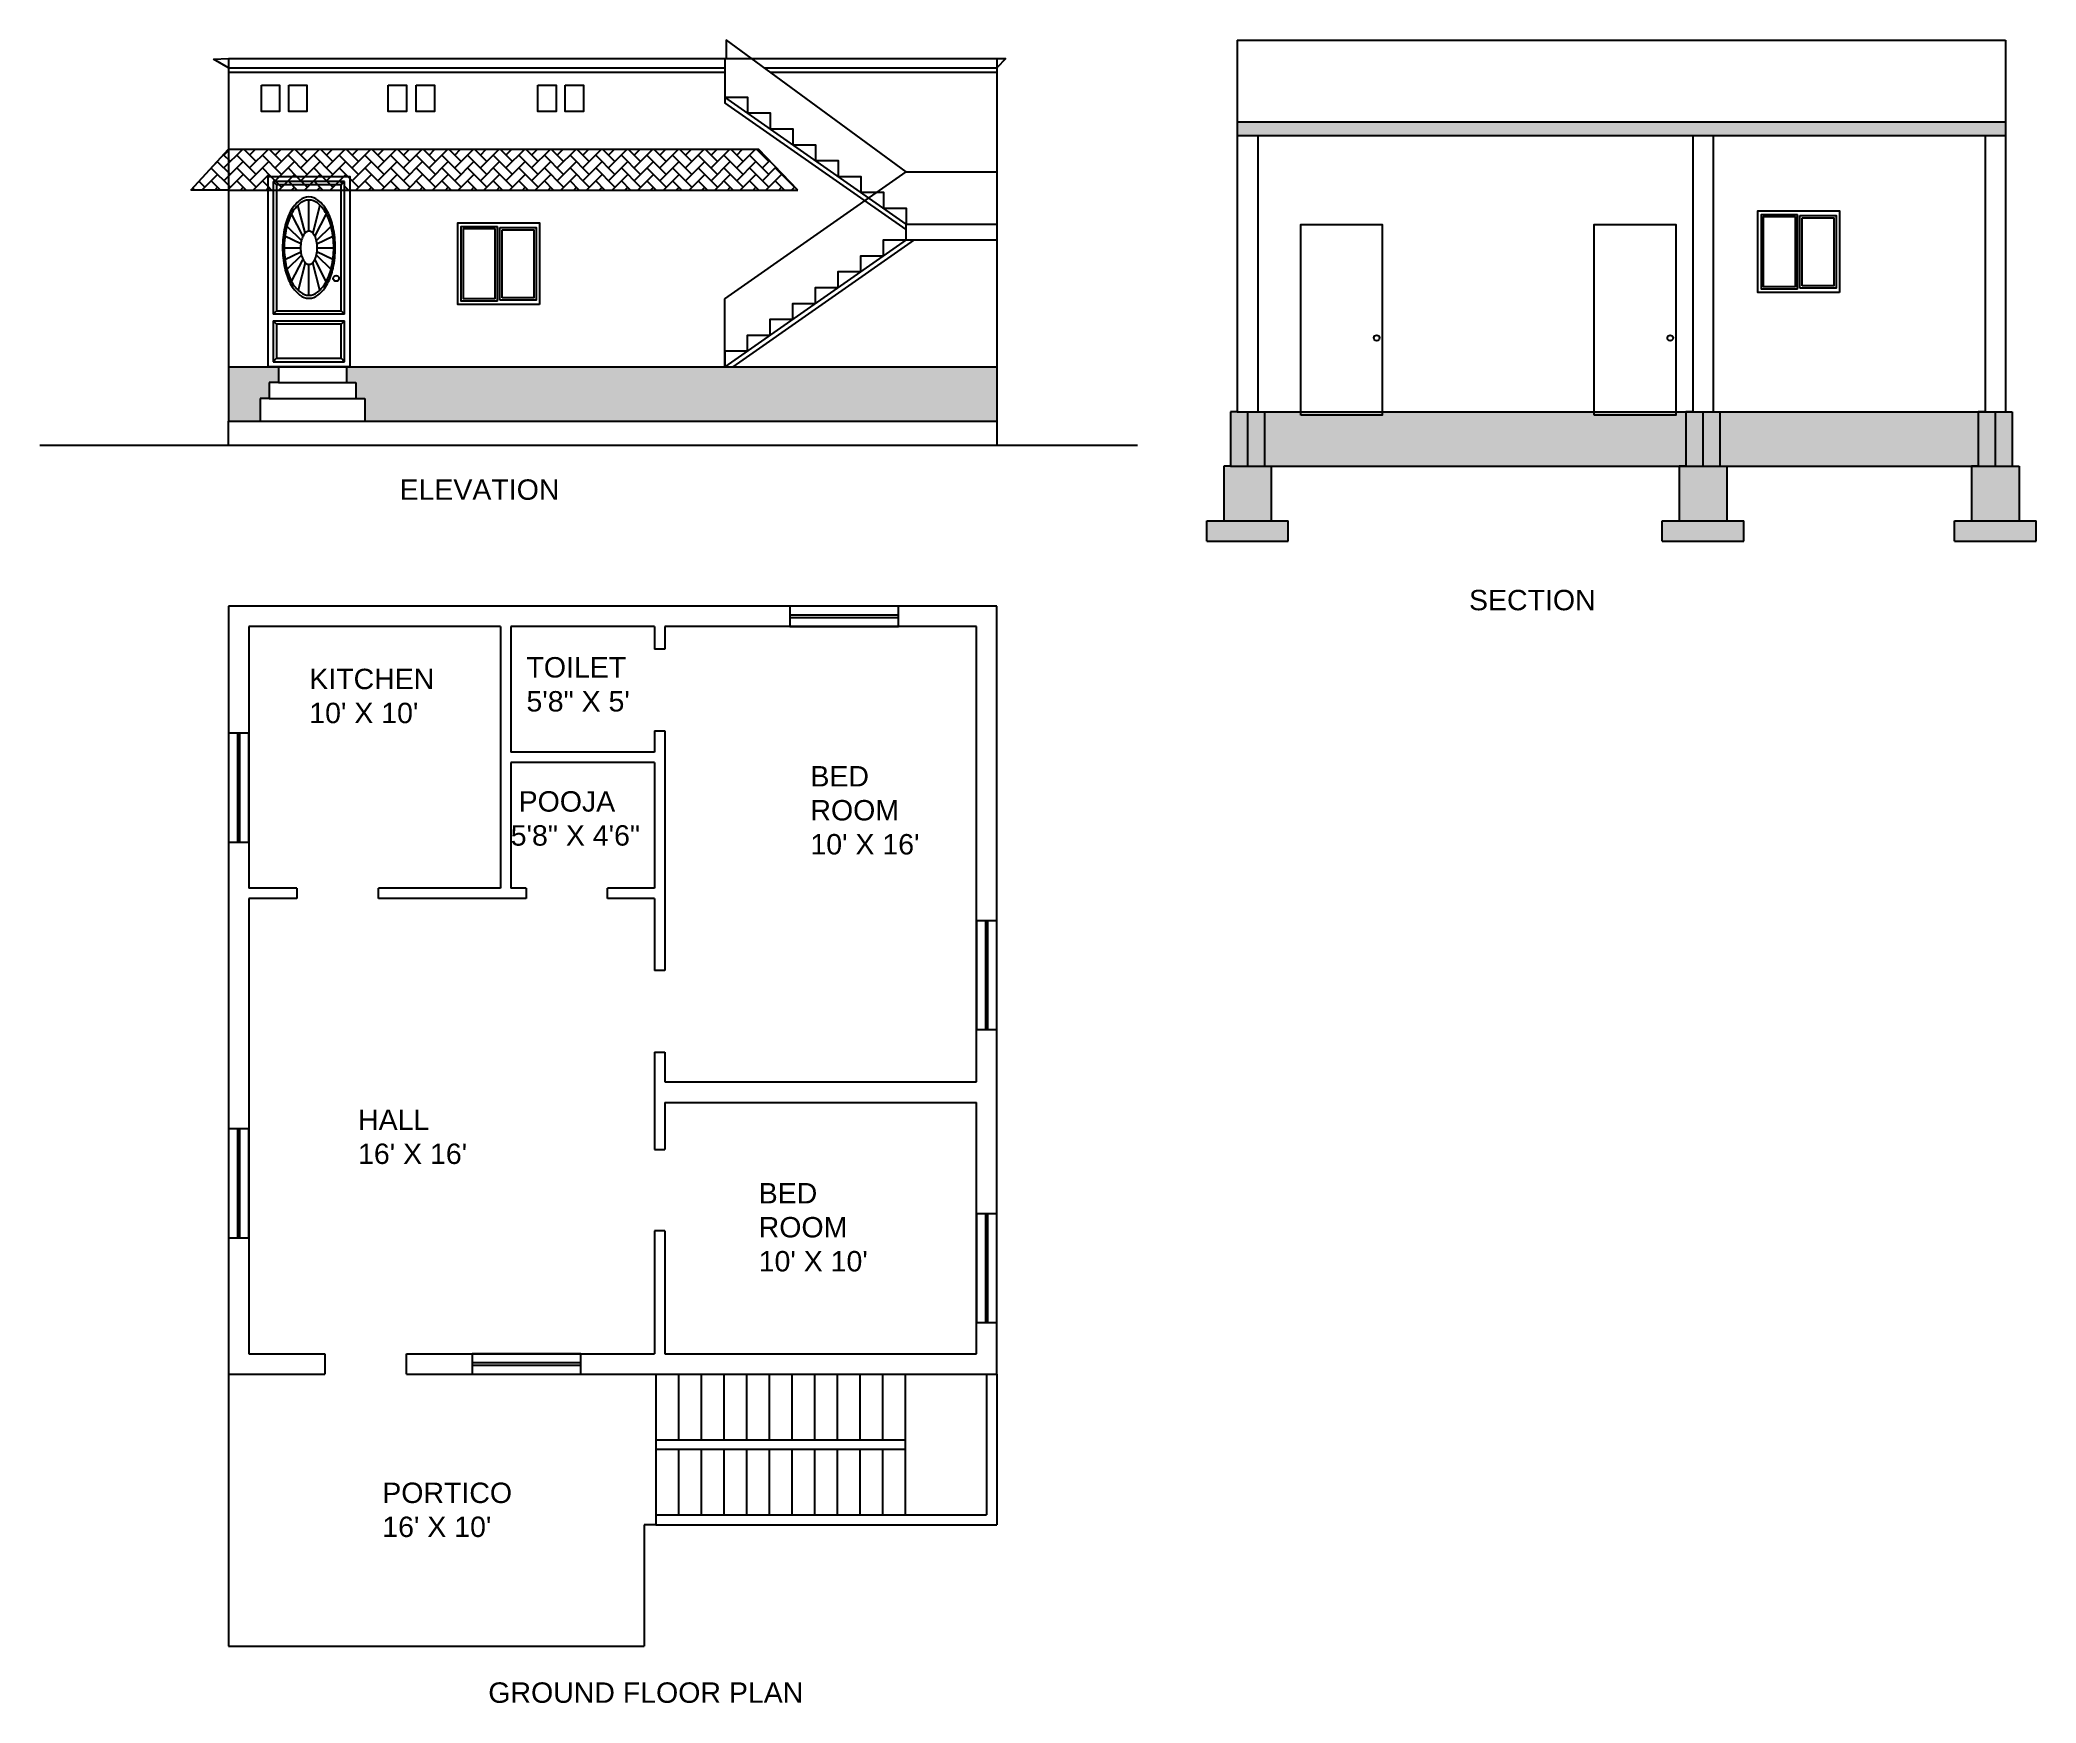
# Model space of a CAD drawing. Header units: inches. Extents: x 236 to 1116, y 612 to 1346.
import ezdxf

# ---------------------------------------------------------------- set-up
doc = ezdxf.new("R2010")
doc.units = ezdxf.units.IN
doc.header["$MEASUREMENT"] = 0
doc.styles.get("Standard").update_dxf_attribs({"font": 'arial.ttf'})

# ---------------------------------------------------------------- blocks, each defined once
blk = doc.blocks.new('Door - Fancy 36 in.')
for p, q in [((33.75, 81.75), (2.25, 81.75)), ((2.25, 81.75), (2.25, 23.25)), ((2.25, 81.75), (3.75, 80.25)), ((32.25, 80.25), (3.75, 80.25)), ((3.75, 80.25), (3.75, 24.75)), ((32.25, 80.25), (33.75, 81.75)), ((32.25, 24.75), (32.25, 80.25)), ((33.75, 23.25), (33.75, 81.75)), ((16.29, 59.16), (13.17, 71.32)), ((18, 59.82), (18, 73.59)), ((22.83, 71.32), (19.68, 59.05)), ((8.21, 62.03), (14.66, 55.75)), ((15.29, 57.79), (10.3, 67.49)), ((20.69, 57.74), (25.7, 67.49)), ((27.79, 62.03), (21.36, 55.78)), ((14.42, 54.24), (7.4, 57.66)), ((21.55, 54.23), (28.6, 57.66)), ((7.02, 52.5), (14.35, 52.5)), ((7.41, 47.35), (14.43, 50.76)), ((14.67, 49.25), (8.24, 42.99)), ((10.34, 37.58), (15.29, 47.22)), ((16.31, 45.91), (13.2, 33.8)), ((18, 31.55), (18, 45.2)), ((22.8, 33.8), (19.69, 45.91)), ((25.66, 37.58), (20.69, 47.27)), ((21.3, 49.29), (27.76, 42.99)), ((28.59, 47.35), (21.54, 50.78)), ((21.68, 52.5), (28.93, 52.5)), ((3.75, 24.75), (2.25, 23.25)), ((33.75, 23.25), (2.25, 23.25)), ((2.25, 20.25), (33.75, 20.25)), ((2.25, 20.25), (2.25, 2.25)), ((2.25, 20.25), (3.75, 18.75)), ((3.75, 24.75), (32.25, 24.75)), ((32.25, 18.75), (3.75, 18.75)), ((3.75, 18.75), (3.75, 3.75)), ((32.25, 24.75), (32.24, 24.77)), ((33.75, 23.25), (32.25, 24.75)), ((32.25, 18.75), (33.75, 20.25)), ((32.25, 3.75), (32.25, 18.75)), ((33.75, 2.25), (33.75, 20.25)), ((3.75, 3.75), (2.25, 2.25)), ((2.25, 2.25), (33.75, 2.25)), ((3.75, 3.75), (32.25, 3.75)), ((33.75, 2.25), (32.25, 3.75))]:
    blk.add_line(p, q)
blk.add_lwpolyline([(0, 0), (0, 84), (36, 84), (36, 0)], close=True)
at = {"linetype": 'Continuous'}
for points in [[(18, 30.21, 0.169807), (21.97, 31.6, 0.105036), (26.22, 36.76, 0.066925), (28.66, 43.55, 0.05307), (29.63, 52.57, 0.05307), (28.66, 61.6, 0.066925), (26.22, 68.39, 0.105036), (21.97, 73.55, 0.169807), (18, 74.94, 0.169807), (14.03, 73.55, 0.105036), (9.78, 68.39, 0.066925), (7.34, 61.6, 0.05307), (6.37, 52.57, 0.05307), (7.34, 43.55, 0.066925), (9.78, 36.76, 0.105036), (14.03, 31.6, 0.169807)], [(18, 31.55, 0.169807), (21.73, 32.86, 0.105036), (25.73, 37.71, 0.066925), (28.02, 44.09, 0.05307), (28.93, 52.57, 0.05307), (28.02, 61.06, 0.066925), (25.73, 67.43, 0.105036), (21.73, 72.29, 0.169807), (18, 73.59, 0.169807), (14.27, 72.29, 0.105036), (10.27, 67.43, 0.066925), (7.98, 61.06, 0.05307), (7.07, 52.57, 0.05307), (7.98, 44.09, 0.066925), (10.27, 37.71, 0.105036), (14.27, 32.86, 0.169807)], [(18, 45.2, 0.173818), (19.25, 45.65, 0.104363), (20.6, 47.34, 0.065303), (21.38, 49.56, 0.051449), (21.68, 52.51, 0.051449), (21.38, 55.47, 0.065303), (20.6, 57.68, 0.104363), (19.25, 59.38, 0.173818), (18, 59.82, 0.173818), (16.75, 59.38, 0.104363), (15.4, 57.68, 0.065303), (14.62, 55.47, 0.051449), (14.32, 52.51, 0.051449), (14.62, 49.56, 0.065303), (15.4, 47.34, 0.104363), (16.75, 45.65, 0.173818)]]:
    blk.add_lwpolyline(points, format="xyb", close=True, dxfattribs=at)
blk.add_circle((30, 39), 1.25)
blk.add_point((32.25, 80.25))
blk = doc.blocks.new('Window - Wood Frame 36 x 36 in.')
for p, q in [((1.5, 18.5), (34.5, 18.5)), ((2.5, 19.5), (33.5, 19.5)), ((2, 17.5), (34, 17.5)), ((3, 16.5), (33, 16.5))]:
    blk.add_line(p, q)
blk.add_lwpolyline([(0, 0), (0, 36), (36, 36), (36, 0)], close=True)
for points in [[(1.5, 18.5), (1.5, 34.5), (34.5, 34.5), (34.5, 18.5)], [(2.5, 19.5), (2.5, 33.5), (33.5, 33.5), (33.5, 19.5)], [(34, 17.5), (34, 1.5), (2, 1.5), (2, 17.5)], [(33, 16.5), (33, 2.5), (3, 2.5), (3, 16.5)]]:
    blk.add_lwpolyline(points)
blk = doc.blocks.new('FOUNDATION')
for p, q in [((-4.5, 0), (-7.5, 0)), ((-7.5, 0), (-7.5, -24)), ((-4.5, 0), (0, 0)), ((0, 0), (0, -24)), ((4.5, 0), (7.5, 0)), ((7.5, 0), (7.5, -24)), ((-7.5, -24), (-10.5, -24)), ((-10.5, -24), (-10.5, -48)), ((-7.5, -24), (10.5, -24)), ((10.5, -24), (10.5, -48)), ((-18, -48), (18, -48)), ((-18, -56.98), (-18, -48)), ((18, -56.98), (18, -48)), ((-18, -56.98), (18, -56.98))]:
    blk.add_line(p, q)
blk = doc.blocks.new('Door - Plain 36 in.')
blk.add_lwpolyline([(0, 0), (0, 84), (36, 84), (36, 0)], close=True)
blk.add_circle((33.5, 34), 1.25)

msp = doc.modelspace()

# ---------------------------------------------------------------- hatches: boundary and pattern name
h = msp.add_hatch()
h.set_pattern_fill('AR-CONC', color=256)
h.set_pattern_definition([(50, (445.117, 786.234), (7.1726, -0.62752), [0.75, -8.25]), (355, (445.117, 786.234), (-1.387513, 7.52192), [0.6, -6.6]), (100.4514, (445.7146, 786.1815), (5.78509, 6.8944), [0.6374, -7.01142]), (46.1842, (445.117, 788.234), (10.67241, -1.65519), [1.125, -12.375]), (96.6356, (446.006, 788.096), (9.34662, 9.74119), [0.9561, -10.51714]), (351.1842, (445.117, 788.234), (9.34662, 9.74119), [0.9, -9.9]), (21, (446.117, 787.734), (5.96907, -4.02619), [0.75, -8.25]), (326, (446.117, 787.734), (2.433153, 7.2515), [0.6, -6.6]), (71.4514, (446.614, 787.398), (8.402224, 3.22531), [0.6374, -7.01142]), (37.5, (445.117, 786.2338), (0.1215986, 3.3289385), [0, -6.52, 0, -6.7, 0, -6.625]), (7.5, (445.117, 786.2338), (2.630695, 3.944117), [0, -3.82, 0, -6.37, 0, -2.525]), (327.5, (442.887, 786.2338), (5.338224, -0.225549), [0, -2.5, 0, -7.8, 0, -10.35]), (317.5, (441.887, 786.2338), (5.831862, 1.00105), [0, -3.25, 0, -5.18, 0, -7.35])])
h.paths.add_polyline_path([(763.95, 1310.12), (763.95, 1304.12), (1102.95, 1304.12), (1102.95, 1310.12)])
h.paths.add_polyline_path([(775.95, 1182.12), (775.95, 1158.12), (778.95, 1158.12), (961.95, 1158.12), (961.95, 1182.12)])
h.paths.add_polyline_path([(1090.95, 1158.12), (1090.95, 1182.12), (976.95, 1182.12), (976.95, 1158.12), (979.95, 1158.12)])
h = msp.add_hatch()
h.set_pattern_fill('AR-HBONE', color=256)
h.paths.add_polyline_path([(552.68, 1298.04), (318.83, 1298.04), (318.83, 1280.04), (336.29, 1280.04), (336.29, 1286.04), (372.29, 1286.04), (372.29, 1280.04), (569.99, 1280.04)])
h.paths.add_polyline_path([(318.83, 1298.04), (302.11, 1280.04), (318.83, 1280.04)])
h = msp.add_hatch()
h.set_pattern_fill('AR-HBONE', color=256)
h.paths.add_polyline_path([(372.29, 1286.04), (336.29, 1286.04), (336.29, 1280.04), (338.54, 1280.04), (338.54, 1283.79), (370.04, 1283.79), (370.04, 1280.04), (372.29, 1280.04)])
h.paths.add_polyline_path([(370.04, 1283.79), (338.54, 1283.79), (340.04, 1282.29), (368.54, 1282.29)], flags=17)
h.paths.add_polyline_path([(368.54, 1282.29), (340.04, 1282.29), (340.04, 1280.04), (368.54, 1280.04)], flags=17)
h = msp.add_hatch()
h.set_pattern_fill('TRIANG', color=256, scale=8.8)
h.paths.add_polyline_path([(657.83, 1202.04), (370.97, 1202.04), (370.97, 1195.04), (374.97, 1195.04), (374.97, 1188.04), (378.97, 1188.04), (378.97, 1178.04), (657.83, 1178.04)])
h.paths.add_polyline_path([(336.79, 1195.04), (340.79, 1195.04), (340.79, 1202.04), (336.29, 1202.04), (318.83, 1202.04), (318.83, 1178.04), (332.79, 1178.04), (332.79, 1188.04), (336.79, 1188.04)])
h = msp.add_hatch()
h.set_pattern_fill('GRAVEL', color=256, scale=9)
h.set_pattern_definition([(228.01279, (451.5969, 795.23376), (-72, -81), [1.21082, -119.87179]), (184.96974, (450.7869, 794.33376), (108, 9), [2.07781, -205.70332]), (132.51045, (448.7169, 794.15376), (90, -99), [1.46509, -145.04429]), (267.27369, (445.2069, 791.90376), (9, 180), [1.89214, -187.32202]), (292.833654, (445.1169, 790.01376), (-45, 108), [1.855395, -183.68436]), (357.27369, (445.8369, 788.30376), (-180, 9), [1.89214, -187.32202]), (37.69424, (447.7269, 788.21376), (-117, -90), [2.50226, -247.72364]), (72.25533, (449.7069, 789.74376), (63, 198), [2.36239, -233.87689]), (121.429566, (450.4269, 791.99376), (-72, 117), [1.89855, -187.95666]), (175.23636, (449.4369, 793.6138), (99, -9), [2.16749, -106.20686]), (222.397438, (447.27688, 793.79376), (-108, -99), [2.80303, -277.500375]), (138.81407, (454.1169, 791.8138), (-63, 54), [0.95671, -94.7146]), (171.469234, (453.3969, 792.44376), (117, -18), [1.82013, -180.1936]), (225, (451.597, 792.714), (-1e-15, -9), [1.27279, -11.45513]), (203.19859, (450.9669, 793.7938), (45, 18), [0.68542, -67.85654]), (291.8014, (450.3369, 793.5238), (-9, 27), [0.96933, -47.49716]), (30.96376, (450.6969, 792.6238), (27, 18), [1.57436, -50.90421]), (161.56505, (452.047, 793.4338), (18, -9), [1.13842, -27.32208]), (16.38954, (445.1169, 793.52376), (90, 27), [1.5948, -157.88561]), (70.34618, (446.6469, 793.97376), (-36, -99), [1.33795, -132.45667]), (293.19859, (452.0469, 795.2338), (-18, 45), [1.370835, -67.17112]), (343.61046, (452.5869, 793.97376), (-90, 27), [1.5948, -157.88561]), (339.44395, (445.1169, 787.9438), (-45, 18), [1.53792, -75.35811]), (294.77514, (446.5569, 787.40376), (-45, 99), [1.2886, -127.57179]), (66.80141, (452.1369, 786.2338), (18, 45), [1.370835, -67.17112]), (17.354025, (452.6769, 787.49376), (-117, -36), [1.50868, -149.35881]), (69.44395, (447.7269, 786.2338), (-18, -45), [0.76896, -76.12707]), (101.30993, (451.5969, 786.2338), (-9, 36), [0.45891, -45.43227]), (165.96376, (451.5069, 786.6838), (27, -9), [1.855395, -35.25256]), (186.009006, (449.7069, 787.13376), (90, 9), [1.71945, -170.22531]), (303.69007, (450.697, 791.8138), (-9, 18), [1.298, -31.15196]), (353.157227, (451.4169, 790.73376), (153, -18), [2.26615, -224.34806]), (60.9454, (453.6669, 790.4638), (-36, -63), [0.9266, -91.73407]), (90, (454.117, 791.274), (-9, 9), [0.54, -8.46]), (120.25644, (449.5269, 787.40376), (36, -63), [1.25032, -123.78168]), (48.01279, (448.8969, 788.48376), (72, 81), [2.42165, -118.66097]), (0, (450.517, 790.284), (9, 9), [2.34, -6.66]), (325.30485, (452.8569, 790.28376), (90, -63), [1.42303, -140.87947]), (254.0546, (454.0269, 789.4738), (-9, -36), [1.31042, -64.21057]), (207.645975, (453.6669, 788.21376), (-171, -90), [2.133585, -211.22527]), (175.42608, (451.7769, 787.22376), (-117, 9), [2.25719, -223.46166])])
h.paths.add_polyline_path([(768.45, 1158.12), (775.95, 1158.12), (775.95, 1182.12), (772.95, 1182.12), (768.45, 1182.12)])
h.paths.add_polyline_path([(760.95, 1158.12), (768.45, 1158.12), (768.45, 1182.12), (763.95, 1182.12), (760.95, 1182.12)])
h.paths.add_polyline_path([(760.95, 1158.12), (757.95, 1158.12), (757.95, 1134.12), (778.95, 1134.12), (778.95, 1158.12)])
h.paths.add_polyline_path([(750.45, 1134.12), (750.45, 1125.14), (786.45, 1125.14), (786.45, 1134.12)])
h.paths.add_polyline_path([(961.95, 1158.12), (969.45, 1158.12), (969.45, 1182.12), (964.95, 1182.12), (961.95, 1182.12)])
h.paths.add_polyline_path([(969.45, 1158.12), (976.95, 1158.12), (976.95, 1182.12), (973.95, 1182.12), (969.45, 1182.12)])
h.paths.add_polyline_path([(961.95, 1158.12), (958.95, 1158.12), (958.95, 1134.12), (979.95, 1134.12), (979.95, 1158.12)])
h.paths.add_polyline_path([(951.45, 1134.12), (951.45, 1125.14), (987.45, 1125.14), (987.45, 1134.12)])
h.paths.add_polyline_path([(1098.45, 1182.12), (1093.95, 1182.12), (1090.95, 1182.12), (1090.95, 1158.12), (1098.45, 1158.12)])
h.paths.add_polyline_path([(1098.45, 1158.12), (1105.95, 1158.12), (1105.95, 1182.12), (1102.95, 1182.12), (1098.45, 1182.12)])
h.paths.add_polyline_path([(1090.95, 1158.12), (1087.95, 1158.12), (1087.95, 1134.12), (1108.95, 1134.12), (1108.95, 1158.12)])
h.paths.add_polyline_path([(1080.45, 1134.12), (1080.45, 1125.14), (1116.45, 1125.14), (1116.45, 1134.12)])

# ---------------------------------------------------------------- linework, layer by layer
for p, q in [((617.83, 1288.04), (538.36, 1346.29)), ((538.36, 1346.29), (538.36, 1338.04)), ((763.95, 1346.12), (1102.95, 1346.12)), ((763.95, 1346.12), (763.95, 1182.12)), ((1102.95, 1346.12), (1102.95, 1182.12)), ((312.22, 1337.84), (318.83, 1338.04)), ((318.83, 1334.04), (312.22, 1337.84)), ((318.83, 1338.04), (657.83, 1338.04)), ((318.83, 1338.04), (318.83, 1178.04)), ((318.83, 1334.04), (537.83, 1334.04)), ((318.83, 1332.04), (537.83, 1332.04)), ((537.83, 1338.04), (537.83, 1318.59)), ((555.08, 1334.04), (657.83, 1334.04)), ((557.81, 1332.04), (657.83, 1332.04)), ((657.83, 1338.04), (657.83, 1178.04)), ((657.83, 1338.04), (661.77, 1338.04)), ((661.77, 1338.04), (657.83, 1334.04)), ((617.83, 1265.04), (537.83, 1321.04)), ((617.83, 1262.59), (537.83, 1318.59)), ((763.95, 1310.12), (1102.95, 1310.12)), ((763.95, 1304.12), (1102.95, 1304.12)), ((772.95, 1304.12), (772.95, 1182.12)), ((964.95, 1304.12), (964.95, 1182.12)), ((973.95, 1304.12), (973.95, 1182.12)), ((1093.95, 1304.12), (1093.95, 1182.12)), ((302.11, 1280.04), (318.83, 1298.04)), ((318.83, 1298.04), (552.68, 1298.04)), ((569.99, 1280.04), (552.68, 1298.04)), ((537.83, 1232.04), (617.83, 1288.04)), ((617.83, 1288.04), (657.83, 1288.04)), ((318.83, 1280.04), (302.11, 1280.04)), ((318.83, 1280.04), (569.99, 1280.04)), ((617.83, 1258.04), (537.83, 1202.04)), ((621.32, 1258.04), (541.32, 1202.04)), ((617.83, 1258.04), (657.83, 1258.04)), ((537.83, 1202.04), (537.83, 1232.04)), ((537.83, 1209.04), (537.83, 1202.04)), ((318.83, 1202.04), (657.83, 1202.04)), ((340.79, 1202.04), (340.79, 1195.04)), ((370.97, 1195.04), (370.97, 1202.04)), ((340.79, 1195.04), (336.79, 1195.04)), ((336.79, 1195.04), (336.79, 1188.04)), ((340.79, 1195.04), (370.97, 1195.04)), ((370.97, 1195.04), (374.97, 1195.04)), ((374.97, 1195.04), (374.97, 1188.04)), ((336.79, 1188.04), (332.79, 1188.04)), ((332.79, 1188.04), (332.79, 1178.04)), ((336.79, 1188.04), (374.97, 1188.04)), ((374.97, 1188.04), (378.97, 1188.04)), ((378.97, 1188.04), (378.97, 1178.04)), ((763.95, 1182.12), (1102.95, 1182.12)), ((318.83, 1167.24), (318.83, 1178.04)), ((318.83, 1178.04), (657.83, 1178.04)), ((657.83, 1178.04), (657.83, 1167.24)), ((719.91, 1167.24), (235.57, 1167.24)), ((763.95, 1158.12), (1102.95, 1158.12)), ((775.95, 1158.12), (778.95, 1158.12)), ((1093.95, 1134.12), (1102.95, 1134.12)), ((657.83, 1096.41), (318.83, 1096.41)), ((318.83, 1096.41), (318.83, 757.41)), ((566.48, 1096.41), (566.48, 1087.41)), ((614.48, 1096.41), (566.48, 1096.41)), ((614.48, 1092.41), (566.48, 1092.41)), ((614.48, 1087.41), (614.48, 1096.41)), ((657.83, 757.41), (657.83, 1096.41)), ((327.83, 1087.41), (327.83, 971.91)), ((438.83, 1087.41), (327.83, 1087.41)), ((438.83, 1087.41), (438.83, 971.91)), ((443.33, 1087.41), (443.33, 1031.91)), ((506.83, 1087.41), (443.33, 1087.41)), ((506.83, 1087.41), (506.83, 1077.37)), ((648.83, 1087.41), (511.33, 1087.41)), ((511.33, 1087.41), (511.33, 1077.37)), ((566.48, 1091.41), (614.48, 1091.41)), ((566.48, 1087.41), (614.48, 1087.41)), ((648.83, 886.41), (648.83, 1087.41)), ((511.33, 1077.37), (506.83, 1077.37)), ((327.83, 1040.31), (318.83, 1040.31)), ((318.83, 1040.31), (318.83, 992.31)), ((322.83, 1040.31), (322.83, 992.31)), ((323.83, 992.31), (323.83, 1040.31)), ((327.83, 992.31), (327.83, 1040.31)), ((506.83, 1041.37), (511.33, 1041.37)), ((506.83, 1041.37), (506.83, 1031.91)), ((511.33, 1041.37), (511.33, 935.58)), ((506.83, 1031.91), (443.33, 1031.91)), ((506.83, 1027.41), (443.33, 1027.41)), ((443.33, 1027.41), (443.33, 971.91)), ((506.83, 1027.41), (506.83, 971.91)), ((318.83, 992.31), (327.83, 992.31)), ((348.93, 971.91), (327.83, 971.91)), ((348.93, 971.91), (348.93, 967.41)), ((438.83, 971.91), (384.93, 971.91)), ((384.93, 967.41), (384.93, 971.91)), ((450.08, 971.91), (443.33, 971.91)), ((450.08, 971.91), (450.08, 967.41)), ((506.83, 971.91), (486.08, 971.91)), ((486.08, 967.41), (486.08, 971.91)), ((327.83, 967.41), (327.83, 766.41)), ((348.93, 967.41), (327.83, 967.41)), ((450.08, 967.41), (384.93, 967.41)), ((506.83, 967.41), (486.08, 967.41)), ((506.83, 967.41), (506.83, 935.58)), ((657.83, 957.59), (648.83, 957.59)), ((648.83, 957.59), (648.83, 909.59)), ((652.83, 957.59), (652.83, 909.59)), ((653.83, 909.59), (653.83, 957.59)), ((657.83, 909.59), (657.83, 957.59)), ((511.33, 935.58), (506.83, 935.58)), ((648.83, 909.59), (657.83, 909.59)), ((506.83, 899.58), (511.33, 899.58)), ((506.83, 899.58), (506.83, 856.67)), ((511.33, 899.58), (511.33, 886.41)), ((511.33, 886.41), (648.83, 886.41)), ((511.33, 877.41), (648.83, 877.41)), ((511.33, 877.41), (511.33, 856.67)), ((648.83, 766.41), (648.83, 877.41)), ((327.83, 865.68), (318.83, 865.68)), ((318.83, 865.68), (318.83, 817.68)), ((322.83, 865.68), (322.83, 817.68)), ((323.83, 817.68), (323.83, 865.68)), ((327.83, 817.68), (327.83, 865.68)), ((506.83, 856.67), (511.33, 856.67)), ((657.83, 828.22), (648.83, 828.22)), ((648.83, 828.22), (648.83, 780.22)), ((652.83, 828.22), (652.83, 780.22)), ((653.83, 780.22), (653.83, 828.22)), ((657.83, 780.22), (657.83, 828.22)), ((511.33, 820.67), (506.83, 820.67)), ((506.83, 820.67), (506.83, 766.41)), ((511.33, 820.67), (511.33, 766.41)), ((318.83, 817.68), (327.83, 817.68)), ((648.83, 780.22), (657.83, 780.22)), ((327.83, 766.41), (361.36, 766.41)), ((361.36, 766.41), (361.36, 757.41)), ((397.36, 757.41), (397.36, 766.41)), ((397.36, 766.41), (506.83, 766.41)), ((426.34, 766.41), (426.34, 757.41)), ((474.34, 766.41), (426.34, 766.41)), ((474.34, 757.41), (474.34, 766.41)), ((511.33, 766.41), (648.83, 766.41)), ((474.34, 762.41), (426.34, 762.41)), ((426.34, 761.41), (474.34, 761.41)), ((318.83, 757.41), (361.36, 757.41)), ((318.83, 757.41), (318.83, 637.41)), ((397.36, 757.41), (657.83, 757.41)), ((426.34, 757.41), (474.34, 757.41)), ((507.33, 757.41), (507.33, 690.91)), ((517.33, 757.41), (517.33, 728.41)), ((527.33, 757.41), (527.33, 728.41)), ((537.33, 757.41), (537.33, 728.41)), ((537.33, 757.41), (537.33, 728.41)), ((547.33, 757.41), (547.33, 728.41)), ((557.33, 757.41), (557.33, 728.41)), ((567.33, 757.41), (567.33, 728.41)), ((577.33, 757.41), (577.33, 728.41)), ((587.33, 757.41), (587.33, 728.41)), ((587.33, 757.41), (587.33, 728.41)), ((597.33, 757.41), (597.33, 728.41)), ((607.33, 757.41), (607.33, 728.41)), ((617.33, 757.41), (617.33, 724.41)), ((653.33, 757.41), (653.33, 724.41)), ((657.83, 757.41), (657.83, 690.91)), ((507.33, 728.41), (617.33, 728.41)), ((507.33, 724.41), (617.33, 724.41)), ((517.33, 724.41), (517.33, 695.41)), ((527.33, 724.41), (527.33, 695.41)), ((537.33, 724.41), (537.33, 695.41)), ((537.33, 724.41), (537.33, 695.41)), ((547.33, 724.41), (547.33, 695.41)), ((557.33, 724.41), (557.33, 695.41)), ((567.33, 724.41), (567.33, 695.41)), ((577.33, 724.41), (577.33, 695.41)), ((587.33, 724.41), (587.33, 695.41)), ((587.33, 724.41), (587.33, 695.41)), ((597.33, 724.41), (597.33, 695.41)), ((607.33, 724.41), (607.33, 695.41)), ((617.33, 724.41), (617.33, 695.41)), ((653.33, 724.41), (653.33, 695.41)), ((507.33, 690.91), (502.26, 690.91)), ((502.26, 690.91), (502.26, 637.41)), ((507.33, 695.41), (653.33, 695.41)), ((507.33, 690.91), (657.83, 690.91)), ((318.83, 637.41), (502.26, 637.41))]:
    msp.add_line(p, q)
for points in [[(333.3, 1326.25), (341.35, 1326.25), (341.35, 1314.63), (333.3, 1314.63)], [(345.38, 1326.25), (353.43, 1326.25), (353.43, 1314.63), (345.38, 1314.63)], [(389.29, 1326.25), (397.34, 1326.25), (397.34, 1314.63), (389.29, 1314.63)], [(401.66, 1326.25), (409.72, 1326.25), (409.72, 1314.63), (401.66, 1314.63)], [(455.3, 1326.25), (463.35, 1326.25), (463.35, 1314.63), (455.3, 1314.63)], [(467.38, 1326.25), (475.43, 1326.25), (475.43, 1314.63), (467.38, 1314.63)]]:
    msp.add_lwpolyline(points, close=True)
for points in [[(537.83, 1328.04), (537.83, 1321.04), (547.83, 1321.04), (547.83, 1314.04), (557.83, 1314.04), (557.83, 1307.04), (567.83, 1307.04), (567.83, 1300.04), (577.83, 1300.04), (577.83, 1293.04), (587.83, 1293.04), (587.83, 1286.04), (597.83, 1286.04), (597.83, 1279.04), (607.83, 1279.04), (607.83, 1272.04), (617.83, 1272.04), (617.83, 1265.04), (657.83, 1265.04)], [(537.83, 1202.04), (537.83, 1209.04), (547.83, 1209.04), (547.83, 1216.04), (557.83, 1216.04), (557.83, 1223.04), (567.83, 1223.04), (567.83, 1230.04), (577.83, 1230.04), (577.83, 1237.04), (587.83, 1237.04), (587.83, 1244.04), (597.83, 1244.04), (597.83, 1251.04), (607.83, 1251.04), (607.83, 1258.04), (617.83, 1258.04), (617.83, 1265.04), (657.83, 1265.04)]]:
    msp.add_lwpolyline(points)

# ---------------------------------------------------------------- block references
for name, p in [('Door - Fancy 36 in.', (336.29, 1202.04)), ('Door - Plain 36 in.', (791.96, 1180.76)), ('Door - Plain 36 in.', (921.48, 1180.76)), ('FOUNDATION', (768.45, 1182.12)), ('FOUNDATION', (969.45, 1182.12)), ('FOUNDATION', (1098.45, 1182.12))]:
    msp.add_blockref(name, p)
at = {"rotation": 90}
for p in [(1029.72, 1234.79), (456.03, 1229.5)]:
    msp.add_blockref('Window - Wood Frame 36 x 36 in.', p, dxfattribs=at)

# ---------------------------------------------------------------- texts
at = {"char_height": 9, "attachment_point": 1}
for s, width, heights, insert in [('ELEVATION', 153.4399, [9.31], (394.27, 1152.34)), ('SECTION', 153.4399, [9.31], (866.21, 1103.59)), ("KITCHEN\\P10' X 10'", 60.672, [0], (354.44, 1068.77)), ('TOILET\\P5\'8" X 5\'', 70.5846, [41.99], (450.28, 1073.91)), ("BED ROOM\\P10' X 16'", 60.672, [0], (575.58, 1025.84)), (' POOJA\\P5\'8" X 4\'6"', 60.672, [0], (443.33, 1014.72)), ("HALL\\P16' X 16'", 60.672, [0], (375.96, 874.23)), ("BED ROOM\\P10' X 10'", 60.672, [0], (552.76, 841.82)), ("PORTICO\\P16' X 10'", 60.672, [0], (386.65, 709.6)), ('GROUND FLOOR PLAN', 153.4399, [0], (433.44, 621.43))]:
    msp.add_mtext_dynamic_manual_height_columns(s, width=width, gutter_width=1, heights=heights, dxfattribs=dict(at, insert=insert))

doc.saveas('drawing.dxf')
